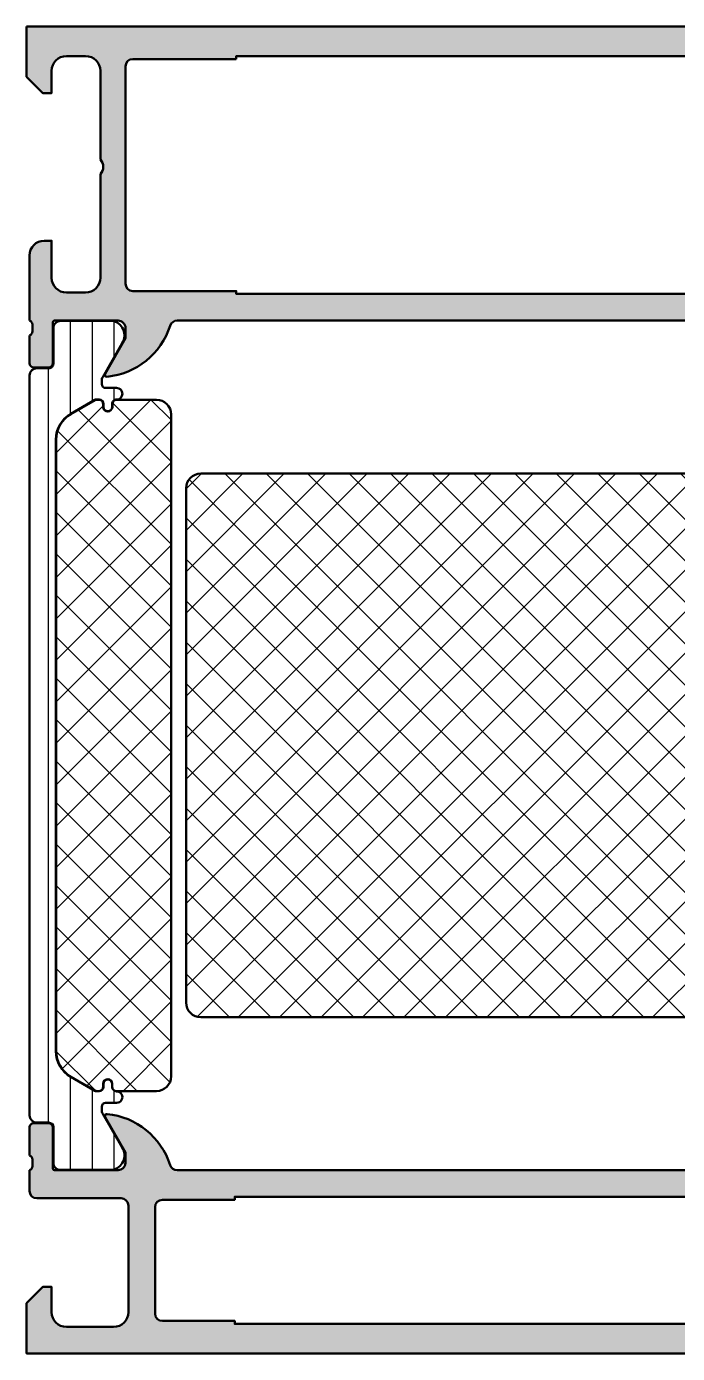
# Model space of a CAD drawing. Extents: x 0 to 130, y 0 to 90.
# Drawn here: x 0 to 44.1, y 0 to 89.8 of the extents above; entities that cross this region are included whole.
import ezdxf

# ---------------------------------------------------------------- set-up
doc = ezdxf.new("R2010")
doc.units = 0
for name, color, linetype, lineweight in [('0S-Alu contour', 7, 'Continuous', 50), ('0S-Alu hatch', 252, 'Continuous', 25), ('0S-Plastic contour', 254, 'Continuous', 50), ('0S-Plastic hatch', 253, 'Continuous', 25), ('0S-PT contour', 91, 'Continuous', 50), ('0S-PT hatch', 103, 'Continuous', 25)]:
    doc.layers.add(name, color=color, linetype=linetype, lineweight=lineweight)
pattern_1 = [(135, (0, 0), (-1.403165018917055, -1.403165018917055), []), (225, (0, 0), (1.403165018917055, -1.403165018917055), [])]

# ---------------------------------------------------------------- blocks, each defined once
blk = doc.blocks.new('345190__460B1F11_A3DE_4D33_AC11_3322DCDFE630_')
at = {"layer": '0S-Alu hatch'}
h = blk.add_hatch(color=256, dxfattribs=at)
edge = h.paths.add_edge_path()
edge.add_line((0, 89.79999999999998), (0, 86.39999852180475))
edge.add_line((0, 86.39999852180475), (1.0999755859375, 85.29999980926507))
edge.add_line((1.0999755859375, 85.29999980926507), (1.699981689453125, 85.29999980926507))
edge.add_line((1.699981689453125, 85.29999980926507), (1.699981688716114, 86.7999654684824))
edge.add_ellipse((2.700020083351654, 86.79996546848238), major_axis=(-1.00003839463554, 0), ratio=1, start_angle=270.0000000000001, end_angle=360, ccw=False)
edge.add_line((2.700020083351652, 87.80000386311792), (3.999954429093538, 87.80000386341924))
edge.add_ellipse((3.999954428526573, 86.79995829090748), major_axis=(-1.000045572511751, 0), ratio=1, start_angle=180, end_angle=269.9999999675167, ccw=False)
edge.add_line((5.000000001038332, 86.79995829090748), (5, 80.79999980926507))
edge.add_ellipse((4.474877689036587, 80.29999980926507), major_axis=(-0.7250885749145102, 0), ratio=1, start_angle=136.4038464693327, end_angle=223.5961535306673, ccw=False)
edge.add_line((5, 79.79999980926507), (5.000000000364531, 72.80002776445478))
edge.add_ellipse((3.999972998484611, 72.80002776445477), major_axis=(-1.000027001879919, 0), ratio=1, start_angle=89.99999999999977, end_angle=180, ccw=False)
edge.add_line((3.999972998484608, 71.80000076257485), (2.700001512320538, 71.80000076274291))
edge.add_ellipse((2.700001512600942, 72.8000205860872), major_axis=(-1.000019823344288, 0), ratio=1, start_angle=0, end_angle=89.9999999839344, ccw=False)
edge.add_line((1.699981689256649, 72.80002058608721), (1.699981689453124, 75.29999980926507))
edge.add_line((1.699981689453124, 75.29999980926507), (1.200016055021648, 75.29999980985555))
edge.add_arc((1.200016055021648, 74.29996544369655), 1.000034366158999, 90.00000000000003, 180)
edge.add_line((0.1999816888626491, 74.29996544369656), (0.199981689453125, 69.90004511945662))
edge.add_ellipse((0.1211452429101083, 69.63252452746352), major_axis=(-0.2788950563274133, 0), ratio=1, start_angle=178.8354106259004, end_angle=253.5801235805123, ccw=False)
edge.add_line((0.3999826894531289, 69.62685611946513), (0.3999826894531287, 69.17326211946502))
edge.add_ellipse((0.1211145938099568, 69.16760145998806), major_axis=(-0.2789255417371513, 0), ratio=1, start_angle=106.42459455535621, end_angle=181.1628700728662, ccw=False)
edge.add_line((0.1999816894531285, 68.90005811946513), (0.1999816894531238, 67.02004711945662))
edge.add_arc((0.4999816894531353, 67.02004711945662), 0.3000000000000114, 180, 269.9999999999999)
edge.add_line((0.4999816894531352, 66.7200471194566), (1.479956008495905, 66.7200471194566))
edge.add_arc((1.479956008495905, 67.02004711945662), 0.3000000000000114, 270, 360)
edge.add_line((1.779956008495916, 67.02004711945662), (1.779956008495909, 69.7800451194566))
edge.add_ellipse((1.899956008495985, 69.78004511945662), major_axis=(-0.1200000000000763, 0), ratio=1, start_angle=268.4287599274119, end_angle=360, ccw=False)
edge.add_line((1.903246393556705, 69.89999999999998), (6.199999999999999, 69.89999999999998))
edge.add_ellipse((6.200000000000004, 69.39999999999996), major_axis=(-0.5, 0), ratio=1, start_angle=180, end_angle=270.0000000000006, ccw=False)
edge.add_line((6.699999999999999, 69.39999999999996), (6.700000000000001, 68.69999999999999))
edge.add_line((6.700000000000001, 68.69999999999999), (5.318504542377642, 66.30717967697242))
edge.add_arc((5.438119784648295, 66.23811978464828), 0.1381197846482881, 149.9999999999984, 275.6225775507942)
edge.add_arc((4.961776758826179, 71.0766088618478), 5.000000000000007, 275.6225775507937, 342.2515836439298)
edge.add_ellipse((10.19999999999999, 69.39999999999996), major_axis=(-0.5000000000000054, 0), ratio=1, start_angle=270.0000000000014, end_angle=342.2515836439282, ccw=False)
edge.add_line((10.19999999999998, 69.89999999999998), (85.00000000000006, 69.89999999999996))
edge.add_ellipse((85.00000000000003, 69.40000000000013), major_axis=(-0.4999999999998295, 0), ratio=1, start_angle=197.7484163560766, end_angle=269.99999999999676, ccw=False)
edge.add_arc((90.23822324117384, 71.07660886184802), 5.000000000000186, 197.7484163560703, 264.3774224492064)
edge.add_arc((89.76188021535172, 66.2381197846483), 0.1381197846482883, 264.3774224492044, 390.0000000000012)
edge.add_line((89.88149545762238, 66.30717967697245), (88.49999999999999, 68.69999999999997))
edge.add_line((88.49999999999999, 68.69999999999997), (88.50000000000001, 69.39999999999996))
edge.add_ellipse((89.00000000000003, 69.39999999999996), major_axis=(-0.5000000000000142, 0), ratio=1, start_angle=270, end_angle=360, ccw=False)
edge.add_line((89.00000000000003, 69.89999999999998), (93.2969122297054, 69.89999999999998))
edge.add_ellipse((93.30004224988375, 69.78004082788837), major_axis=(-0.1200000000000786, 0), ratio=1, start_angle=180, end_angle=271.4946440627087, ccw=False)
edge.add_line((93.42004224988382, 69.78004082788837), (93.42004224988383, 67.02004282788837))
edge.add_arc((93.72004224988385, 67.02004282788837), 0.3000000000000114, 180, 270)
edge.add_line((93.72004224988385, 66.72004282788836), (94.70001656892661, 66.72004282788836))
edge.add_arc((94.70001656892661, 67.02004282788837), 0.3000000000000114, 270, 360)
edge.add_line((95.00001656892663, 67.02004282788837), (95.00001656892663, 68.90005382789685))
edge.add_ellipse((95.07888366456979, 69.1675971684198), major_axis=(-0.2789255417371639, 0), ratio=1, start_angle=-1.1628700728012973, end_angle=73.57540544464138, ccw=False)
edge.add_line((94.80001556892661, 69.17325782789645), (94.80001556892664, 69.62685182789684))
edge.add_ellipse((95.07885301546968, 69.63252023589529), major_axis=(-0.2788950563274392, 0), ratio=1, start_angle=-73.5801235805028, end_angle=1.1645893741115856, ccw=False)
edge.add_line((95.00001656892663, 69.9000408278884), (95.04013824462893, 70.04973754882809))
edge.add_ellipse((95.2999441628293, 69.89970540045422), major_axis=(-0.3000146007740731, 0), ratio=1, start_angle=269.99999999999727, end_angle=329.99452035014093, ccw=False)
edge.add_line((95.29994416282933, 70.19972000122831), (98.29980468750001, 70.19972000122064))
edge.add_line((98.29980468750001, 70.19972000122064), (98.29998779296876, 69.39999160766595))
edge.add_line((98.29998779296876, 69.39999160766595), (99.29998505210114, 69.39999160765842))
edge.add_arc((99.29998505210114, 69.89999434853358), 0.5000027408751607, 270, 360)
edge.add_line((99.7999877929763, 69.89999434853358), (99.79998779355923, 74.2999654436982))
edge.add_arc((98.79995342740018, 74.2999654436965), 1.000034366159056, 0, 90.00000000000081)
edge.add_line((98.79995342740015, 75.29999980985555), (98.29998779296876, 75.29999980926507))
edge.add_line((98.29998779296876, 75.29999980926507), (98.29998779316524, 72.80002058608726))
edge.add_ellipse((97.29996796982093, 72.80002058608721), major_axis=(-1.000019823344331, 0), ratio=1, start_angle=89.9999999999992, end_angle=180, ccw=False)
edge.add_line((97.2999679698209, 71.80000076274288), (95.99999648378609, 71.80000076257484))
edge.add_ellipse((95.99999648393724, 72.80002776445475), major_axis=(-1.000027001879914, 0), ratio=1, start_angle=0, end_angle=89.9999999913394, ccw=False)
edge.add_line((94.99996948205732, 72.80002776445475), (94.99996948242188, 79.79999980926507))
edge.add_ellipse((95.52509179338529, 80.29999980926507), major_axis=(-0.725088574914509, 0), ratio=1, start_angle=-43.59615353066738, end_angle=43.59615353066738, ccw=False)
edge.add_line((94.99996948242188, 80.79999980926507), (94.99996948138354, 86.79995829090751))
edge.add_ellipse((96.00001505389528, 86.79995829090751), major_axis=(-1.000045572511737, 0), ratio=1, start_angle=270, end_angle=360, ccw=False)
edge.add_line((96.00001505389528, 87.80000386341924), (97.29994939986898, 87.80000386311794))
edge.add_ellipse((97.29994939907021, 86.79996546848238), major_axis=(-1.000038394635552, 0), ratio=1, start_angle=180, end_angle=269.99999995423593, ccw=False)
edge.add_line((98.29998779370575, 86.79996546848238), (98.2999877929688, 85.29999980926507))
edge.add_line((98.2999877929688, 85.29999980926507), (98.89999389648435, 85.29999980926507))
edge.add_line((98.89999389648435, 85.29999980926507), (99.99996948242188, 86.39999852180476))
edge.add_line((99.99996948242188, 86.39999852180476), (99.99996948242188, 89.79999999999998))
edge.add_line((99.99996948242188, 89.79999999999998), (0, 89.79999999999998))
edge = h.paths.add_edge_path()
edge.add_line((14.19998550415039, 87.59999547004693), (14.19998550415039, 87.79999241828912))
edge.add_line((14.19998550415039, 87.79999241828912), (85.79998779296875, 87.79999241828912))
edge.add_line((85.79998779296875, 87.79999241828912), (85.79998779296874, 87.59999547004693))
edge.add_line((85.79998779296874, 87.59999547004693), (92.79997994088265, 87.5999954701086))
edge.add_ellipse((92.79997994088265, 87.09998761796079), major_axis=(-0.5000078521477889, 0), ratio=1, start_angle=180, end_angle=270, ccw=False)
edge.add_line((93.29998779303044, 87.09998761796153), (93.2999877929904, 72.39999626149485))
edge.add_ellipse((92.79998313913983, 72.39999626149486), major_axis=(-0.5000046538505672, 0), ratio=1, start_angle=90.00000000000159, end_angle=180, ccw=False)
edge.add_line((92.79998313913985, 71.8999916076443), (85.79998779296875, 71.89999160766595))
edge.add_line((85.79998779296875, 71.89999160766595), (85.79998779296875, 71.69999465942377))
edge.add_line((85.79998779296875, 71.69999465942377), (14.19998550415039, 71.69999465942377))
edge.add_line((14.19998550415039, 71.69999465942377), (14.19998550415039, 71.89999160766595))
edge.add_line((14.19998550415039, 71.89999160766595), (7.199990157979257, 71.89999160764428))
edge.add_ellipse((7.199990157979257, 72.3999962614948), major_axis=(-0.5000046538505245, 0), ratio=1, start_angle=0, end_angle=90, ccw=False)
edge.add_line((6.699985504128733, 72.39999626149482), (6.69998550415039, 87.09999547004693))
edge.add_ellipse((7.199993356236531, 87.0999876179608), major_axis=(-0.5000078521477889, 0), ratio=1, start_angle=270.00000000000034, end_angle=359.99910023153274, ccw=False)
edge.add_line((7.199993356236528, 87.5999954701086), (14.19998550415039, 87.59999547004693))
at = {"layer": '0S-Alu contour', "color": 7}
for points in [[(0, 89.79999999999998), (0, 86.39999852180475), (1.0999755859375, 85.29999980926507), (1.699981689453125, 85.29999980926507), (1.699981688716114, 86.7999654684824)], [(98.29998779370575, 86.79996546848238), (98.2999877929688, 85.29999980926507), (98.89999389648435, 85.29999980926507), (99.99996948242188, 86.39999852180476), (99.99996948242188, 89.79999999999998), (0, 89.79999999999998)], [(2.700020083351652, 87.80000386311792), (3.999954429093538, 87.80000386341924)], [(7.199993356236528, 87.5999954701086), (14.19998550415039, 87.59999547004693)], [(14.19998550415039, 87.59999547004693), (14.19998550415039, 87.79999241828912), (85.79998779296875, 87.79999241828912), (85.79998779296874, 87.59999547004693), (92.79997994088265, 87.5999954701086)], [(96.00001505389528, 87.80000386341924), (97.29994939986898, 87.80000386311794)], [(5.000000001038332, 86.79995829090748), (5, 80.79999980926507)], [(6.699985504128733, 72.39999626149482), (6.69998550415039, 87.09999547004693)], [(93.29998779303044, 87.09998761796153), (93.2999877929904, 72.39999626149485)], [(94.99996948242188, 80.79999980926507), (94.99996948138354, 86.79995829090751)], [(5, 79.79999980926507), (5.000000000364531, 72.80002776445478)], [(94.99996948205732, 72.80002776445475), (94.99996948242188, 79.79999980926507)], [(1.699981689256649, 72.80002058608721), (1.699981689453124, 75.29999980926507), (1.200016055021648, 75.29999980985555)], [(98.79995342740015, 75.29999980985555), (98.29998779296876, 75.29999980926507), (98.29998779316524, 72.80002058608726)], [(0.1999816888626491, 74.29996544369656), (0.199981689453125, 69.90004511945662)], [(99.7999877929763, 69.89999434853358), (99.79998779355923, 74.2999654436982)], [(92.79998313913985, 71.8999916076443), (85.79998779296875, 71.89999160766595), (85.79998779296875, 71.69999465942377), (14.19998550415039, 71.69999465942377), (14.19998550415039, 71.89999160766595), (7.199990157979257, 71.89999160764428)], [(3.999972998484608, 71.80000076257485), (2.700001512320538, 71.80000076274291)], [(97.2999679698209, 71.80000076274288), (95.99999648378609, 71.80000076257484)], [(95.00001656892663, 69.9000408278884), (95.04013824462893, 70.04973754882809)], [(95.29994416282933, 70.19972000122831), (98.29980468750001, 70.19972000122064), (98.29998779296876, 69.39999160766595), (99.29998505210114, 69.39999160765842)], [(0.3999826894531289, 69.62685611946513), (0.3999826894531287, 69.17326211946502)], [(1.779956008495916, 67.02004711945662), (1.779956008495909, 69.7800451194566)], [(1.903246393556705, 69.89999999999998), (6.199999999999999, 69.89999999999998)], [(6.699999999999999, 69.39999999999996), (6.700000000000001, 68.69999999999999), (5.318504542377642, 66.30717967697242)], [(10.19999999999998, 69.89999999999998), (85.00000000000006, 69.89999999999996)], [(89.88149545762238, 66.30717967697245), (88.49999999999999, 68.69999999999997), (88.50000000000001, 69.39999999999996)], [(89.00000000000003, 69.89999999999998), (93.2969122297054, 69.89999999999998)], [(93.42004224988382, 69.78004082788837), (93.42004224988383, 67.02004282788837)], [(94.80001556892661, 69.17325782789645), (94.80001556892664, 69.62685182789684)], [(0.1999816894531285, 68.90005811946513), (0.1999816894531238, 67.02004711945662)], [(95.00001656892663, 67.02004282788837), (95.00001656892663, 68.90005382789685)], [(0.4999816894531352, 66.7200471194566), (1.479956008495905, 66.7200471194566)], [(93.72004224988385, 66.72004282788836), (94.70001656892661, 66.72004282788836)]]:
    blk.add_lwpolyline(points, dxfattribs=at)
at = {"layer": '0S-Alu contour', "color": 7, "extrusion": (0, 0, -1)}
for centre, radius, start, end in [((-2.700020083351654, 86.79996546848238), 1.00003839463554, 0, 89.99999999999991), ((-3.999954428526573, 86.79995829090748), 1.000045572511751, 90.00000003248326, 180), ((-7.199993356236531, 87.0999876179608), 0.5000078521477889, 0.0008997684672687, 89.99999999999969), ((-92.79997994088265, 87.09998761796079), 0.5000078521477889, 90, 180), ((-96.00001505389528, 86.79995829090751), 1.000045572511737, 0, 90), ((-97.29994939907021, 86.79996546848238), 1.000038394635552, 90.00000004576405, 180), ((-4.474877689036587, 80.29999980926507), 0.7250885749145102, 136.4038464693327, 223.5961535306674), ((-95.52509179338529, 80.29999980926507), 0.725088574914509, 316.4038464693326, 43.59615353066742), ((-2.700001512600942, 72.8000205860872), 1.000019823344288, 270.0000000160656, 0), ((-3.999972998484611, 72.80002776445477), 1.000027001879919, 180, 270.0000000000002), ((-95.99999648393724, 72.80002776445475), 1.000027001879914, 270.0000000086606, 0), ((-97.29996796982093, 72.80002058608721), 1.000019823344331, 180, 270.0000000000008), ((-7.199990157979257, 72.3999962614948), 0.5000046538505245, 270, 0), ((-92.79998313913983, 72.39999626149486), 0.5000046538505672, 180, 269.9999999999984), ((-95.2999441628293, 69.89970540045422), 0.3000146007740731, 30.00547964985908, 90.00000000000273), ((-0.1211452429101083, 69.63252452746352), 0.2788950563274133, 106.4198764194877, 181.1645893740997), ((-0.1211145938099568, 69.16760145998806), 0.2789255417371513, 178.8371299271338, 253.5754054446438), ((-1.899956008495985, 69.78004511945662), 0.1200000000000763, 0, 91.57124007258813), ((-6.200000000000004, 69.39999999999996), 0.5, 89.99999999999939, 180), ((-10.19999999999999, 69.39999999999996), 0.5000000000000054, 17.74841635607179, 89.99999999999856), ((-85.00000000000003, 69.40000000000013), 0.4999999999998295, 90.00000000000325, 162.2515836439234), ((-89.00000000000003, 69.39999999999996), 0.5000000000000142, 0, 90), ((-93.30004224988375, 69.78004082788837), 0.1200000000000786, 88.5053559372913, 180), ((-95.07885301546968, 69.63252023589529), 0.2788950563274392, 358.8354106258884, 73.58012358050284), ((-95.07888366456979, 69.1675971684198), 0.2789255417371639, 286.4245945553586, 1.162870072801282)]:
    blk.add_arc(centre, radius, start, end, dxfattribs=at)
at = {"layer": '0S-Alu contour', "color": 7}
for centre, radius, start, end in [((1.200016055021648, 74.29996544369655), 1.000034366158999, 90.00000000000003, 180), ((98.79995342740018, 74.2999654436965), 1.000034366159056, 0, 90.00000000000081), ((4.961776758826179, 71.0766088618478), 5.000000000000007, 275.6225775507937, 342.2515836439298), ((90.23822324117384, 71.07660886184802), 5.000000000000186, 197.7484163560703, 264.3774224492064), ((99.29998505210114, 69.89999434853358), 0.5000027408751607, 270, 0), ((0.4999816894531353, 67.02004711945662), 0.3000000000000114, 180, 269.9999999999999), ((1.479956008495905, 67.02004711945662), 0.3000000000000114, 270, 0), ((93.72004224988385, 67.02004282788837), 0.3000000000000114, 180, 270), ((94.70001656892661, 67.02004282788837), 0.3000000000000114, 270, 0), ((5.438119784648295, 66.23811978464828), 0.1381197846482881, 149.9999999999984, 275.6225775507942), ((89.76188021535172, 66.2381197846483), 0.1381197846482883, 264.3774224492044, 30.00000000000119)]:
    blk.add_arc(centre, radius, start, end, dxfattribs=at)
blk = doc.blocks.new('284605__9CEE7D0B_A32C_4495_AD34_86A5F128E6D6___72367B6A_C64C_47F9_9A36_522BAF137403_')
at = {"layer": '0S-Plastic hatch'}
h = blk.add_hatch(dxfattribs=at)
h.set_pattern_fill('ANSI31', color=256, scale=0.4680000000000001, angle=45, style=0)
h.set_pattern_definition([(90, (0, 0), (-1.4859, 0), [])])
edge = h.paths.add_edge_path()
edge.add_line((0.2099999999999869, 66.1900056789164), (0.2099999999999524, 16.10999432108366))
edge.add_arc((0.6999973210907282, 16.10999432108362), 0.4899973210907778, 180, 269.9999999999947)
edge.add_line((0.6999973210906829, 15.61999699999284), (1.510331333333301, 15.61999700000002))
edge.add_ellipse((1.51033064172168, 15.30999630848405), major_axis=(-0.3100006915167436, 0), ratio=1, start_angle=179.9998721732333, end_angle=269.9998721731015, ccw=False)
edge.add_line((1.820331333237652, 15.30999561687302), (1.819999382936145, 12.90999856428291))
edge.add_arc((2.309995360374887, 12.90999597743862), 0.4899959774455703, 179.9996975182267, 269.9999999999988)
edge.add_line((2.309995360374877, 12.41999999999305), (5.785822496184166, 12.42000000000002))
edge.add_arc((5.644228849108094, 13.39981807472287), 0.9899960709244771, 278.2228963588977, 392.740756988385)
edge.add_line((6.476940554088957, 13.93524634894246), (5.158304394460577, 16.21919148717445))
edge.add_ellipse((5.599977365421748, 16.47419146093219), major_axis=(-0.5099999998961909, 0), ratio=1, start_angle=-0.0057438201249055965, end_angle=29.99999660247039, ccw=False)
edge.add_line((5.089977368088251, 16.47424258770443), (5.090000001315837, 16.70002606462571))
edge.add_ellipse((5.350000000026846, 16.69999999998253), major_axis=(-0.260000000017481, 0), ratio=1, start_angle=270.00000000000273, end_angle=359.99425617670244, ccw=False)
edge.add_line((5.350000000026834, 16.96000000000002), (6.100406639390958, 16.96000000000004))
edge.add_arc((6.100406639390937, 17.34925907311679), 0.3892590731167509, 270.000000000003, 450.000000000003)
edge.add_ellipse((6.100406639390889, 18.05000000000006), major_axis=(-0.3114818537665265, 0), ratio=1, start_angle=0, end_angle=90.00000000000517, ccw=False)
edge.add_line((5.788924785624364, 18.05000000000006), (5.788924785624364, 18.25057079528624))
edge.add_arc((5.499495580910602, 18.25057079528624), 0.2894292047137616, 0, 180)
edge.add_line((5.210066376196841, 18.25057079528624), (5.210066376196842, 18.04999999999998))
edge.add_ellipse((4.900066376196893, 18.04999999999999), major_axis=(-0.309999999999949, 0), ratio=1, start_angle=93.3384387200332, end_angle=180, ccw=False)
edge.add_line((4.918118849154462, 17.74052607828754), (4.734987190539741, 17.74052607828748))
edge.add_ellipse((4.734987190539665, 17.95052607828744), major_axis=(-0.2099999999999618, 0), ratio=1, start_angle=59.99999999999892, end_angle=90.00000000002092, ccw=False)
edge.add_line((4.62998719053968, 17.76866074349274), (2.99499999999998, 18.71262103807238))
edge.add_ellipse((3.999999999999917, 20.4533320996791), major_axis=(-2.009999999999961, 0), ratio=1, start_angle=0, end_angle=60.00000000000148, ccw=False)
edge.add_line((1.989999999999956, 20.4533320996791), (1.989999999999963, 61.84666790036814))
edge.add_ellipse((3.999999999999857, 61.84666790036816), major_axis=(-2.009999999999893, 0), ratio=1, start_angle=300.0000000000038, end_angle=360, ccw=False)
edge.add_line((2.994999999999796, 63.58737896197472), (4.629987190539329, 64.53133925655445))
edge.add_ellipse((4.734987190539386, 64.34947392175974), major_axis=(-0.2100000000000075, 0), ratio=1, start_angle=269.99999999997505, end_angle=300.0000000000169, ccw=False)
edge.add_line((4.734987190539477, 64.55947392175975), (4.918118849154463, 64.5594739217597))
edge.add_ellipse((4.900066376196877, 64.25000000004724), major_axis=(-0.3099999999999652, 0), ratio=1, start_angle=180, end_angle=266.66156127996373, ccw=False)
edge.add_line((5.210066376196843, 64.25000000004724), (5.210066376196844, 64.04942920476098))
edge.add_arc((5.499495580910606, 64.04942920476098), 0.2894292047137616, 180, 360)
edge.add_line((5.788924785624367, 64.04942920476098), (5.788924785624367, 64.25000000004711))
edge.add_ellipse((6.100406639390909, 64.25000000004711), major_axis=(-0.3114818537665425, 0), ratio=1, start_angle=269.99999999999477, end_angle=360, ccw=False)
edge.add_arc((6.100406639390952, 64.95074092693042), 0.3892590731167758, 269.9999999999979, 449.9999999999978)
edge.add_line((6.100406639390966, 65.3400000000472), (5.350000000026829, 65.34000000004723))
edge.add_ellipse((5.350000000054672, 65.60000000009254), major_axis=(-0.2600000000453093, 0), ratio=1, start_angle=0.005743817079121527, end_angle=89.99999999386449, ccw=False)
edge.add_line((5.090000001315834, 65.5999739354772), (5.089977368087988, 65.82575741507758))
edge.add_ellipse((5.599977365525422, 65.82580853904011), major_axis=(-0.5099999999998449, 0), ratio=1, start_angle=-29.999996599347014, end_angle=0.0057435044358271625, ccw=False)
edge.add_line((5.158304394460585, 66.0808085128256), (6.476940554089145, 68.36475365105791))
edge.add_arc((5.644228849108095, 68.90018192527718), 0.9899960709244666, 327.2592430116363, 441.7771036411013)
edge.add_line((5.785822496184182, 69.88000000000002), (2.309995360374907, 69.88000000000702))
edge.add_arc((2.309995360365691, 69.39000402257064), 0.4899959774363794, 89.9999999989224, 180.0079248046689)
edge.add_line((1.819999387616305, 69.38993624929925), (1.820331330368098, 66.99004587695478))
edge.add_ellipse((1.510331333333301, 66.99000300000004), major_axis=(-0.3100000000000114, 0), ratio=1, start_angle=89.99999999949358, end_angle=180.0079247372928, ccw=False)
edge.add_line((1.510331333330561, 66.68000300000001), (0.6999973210907645, 66.6800030000072))
edge.add_arc((0.6999973210907733, 66.19000567891642), 0.4899973210907831, 90.00000000000104, 180)
at = {"layer": '0S-Plastic contour', "color": 7}
for points in [[(1.819999387616305, 69.38993624929925), (1.820331330368098, 66.99004587695478)], [(5.785822496184182, 69.88000000000002), (2.309995360374907, 69.88000000000702)], [(5.158304394460585, 66.0808085128256), (6.476940554089145, 68.36475365105791)], [(1.510331333330561, 66.68000300000001), (0.6999973210907645, 66.6800030000072)], [(0.2099999999999869, 66.1900056789164), (0.2099999999999524, 16.10999432108366)], [(5.090000001315834, 65.5999739354772), (5.089977368087988, 65.82575741507758)], [(6.100406639390966, 65.3400000000472), (5.350000000026829, 65.34000000004723)], [(2.994999999999796, 63.58737896197472), (4.629987190539329, 64.53133925655445)], [(4.734987190539477, 64.55947392175975), (4.918118849154463, 64.5594739217597)], [(5.210066376196843, 64.25000000004724), (5.210066376196844, 64.04942920476098)], [(5.788924785624367, 64.04942920476098), (5.788924785624367, 64.25000000004711)], [(1.989999999999956, 20.4533320996791), (1.989999999999963, 61.84666790036814)], [(4.62998719053968, 17.76866074349274), (2.99499999999998, 18.71262103807238)], [(5.210066376196841, 18.25057079528624), (5.210066376196842, 18.04999999999998)], [(5.788924785624364, 18.05000000000006), (5.788924785624364, 18.25057079528624)], [(4.918118849154462, 17.74052607828754), (4.734987190539741, 17.74052607828748)], [(5.089977368088251, 16.47424258770443), (5.090000001315837, 16.70002606462571)], [(6.476940554088957, 13.93524634894246), (5.158304394460577, 16.21919148717445)], [(5.350000000026834, 16.96000000000002), (6.100406639390958, 16.96000000000004)], [(0.6999973210906829, 15.61999699999284), (1.510331333333301, 15.61999700000002)], [(1.820331333237652, 15.30999561687302), (1.819999382936145, 12.90999856428291)], [(2.309995360374877, 12.41999999999305), (5.785822496184166, 12.42000000000002)]]:
    blk.add_lwpolyline(points, dxfattribs=at)
for centre, radius, start, end in [((2.309995360365691, 69.39000402257064), 0.4899959774363794, 89.9999999989224, 180.0079248046689), ((5.644228849108095, 68.90018192527718), 0.9899960709244666, 327.2592430116363, 81.77710364110138), ((0.6999973210907733, 66.19000567891642), 0.4899973210907831, 90.00000000000104, 180), ((6.100406639390952, 64.95074092693042), 0.3892590731167758, 269.9999999999979, 89.99999999999793), ((5.499495580910606, 64.04942920476098), 0.2894292047137616, 180, 0), ((5.499495580910602, 18.25057079528624), 0.2894292047137616, 0, 180), ((6.100406639390937, 17.34925907311679), 0.3892590731167509, 270.000000000003, 90.00000000000301), ((0.6999973210907282, 16.10999432108362), 0.4899973210907778, 180, 269.9999999999947), ((5.644228849108094, 13.39981807472287), 0.9899960709244771, 278.2228963588977, 32.740756988385), ((2.309995360374887, 12.90999597743862), 0.4899959774455703, 179.9996975182267, 269.9999999999988)]:
    blk.add_arc(centre, radius, start, end, dxfattribs=at)
at = {"layer": '0S-Plastic contour', "color": 7, "extrusion": (0, 0, -1)}
for centre, radius, start, end in [((-1.510331333333301, 66.99000300000004), 0.3100000000000114, 179.9920752627072, 270.0000000005064), ((-5.599977365525422, 65.82580853904011), 0.5099999999998449, 359.9942564955642, 29.99999659934704), ((-5.350000000054672, 65.60000000009254), 0.2600000000453093, 270.0000000061356, 359.9942561829209), ((-4.734987190539386, 64.34947392175974), 0.2100000000000075, 59.99999999998314, 90.00000000002495), ((-4.900066376196877, 64.25000000004724), 0.3099999999999653, 93.33843872003624, 180), ((-6.100406639390909, 64.25000000004711), 0.3114818537665425, 0, 90.00000000000524), ((-3.999999999999857, 61.84666790036816), 2.009999999999893, 0, 59.99999999999618), ((-3.999999999999917, 20.4533320996791), 2.009999999999961, 299.9999999999985, 0), ((-4.900066376196893, 18.04999999999999), 0.309999999999949, 180, 266.6615612799668), ((-6.100406639390889, 18.05000000000006), 0.3114818537665265, 269.9999999999948, 0), ((-4.734987190539665, 17.95052607828744), 0.2099999999999618, 269.9999999999791, 300.0000000000011), ((-5.599977365421748, 16.47419146093219), 0.5099999998961909, 330.0000033975296, 0.0057438201249144), ((-5.350000000026846, 16.69999999998253), 0.260000000017481, 0.0057438232975819, 89.99999999999726), ((-1.51033064172168, 15.30999630848405), 0.3100006915167436, 90.00012782689852, 180.0001278267668)]:
    blk.add_arc(centre, radius, start, end, dxfattribs=at)
blk = doc.blocks.new('441130__55905326_A867_435C_BAE7_7E090635B28D_')
at = {"layer": '0S-PT hatch'}
h = blk.add_hatch(dxfattribs=at)
h.set_pattern_fill('ANSI37', color=256, scale=0.625, angle=90, style=0)
h.set_pattern_definition(pattern_1)
edge = h.paths.add_edge_path()
edge.add_ellipse((8.79999999999995, 63.55020331974264), major_axis=(-0.9900000000000019, 0), ratio=1, start_angle=180, end_angle=270.0000000009986, ccw=False)
edge.add_line((9.789999999999951, 63.55020331974268), (9.789999999999951, 18.74979668030453))
edge.add_ellipse((8.799999999999955, 18.74979668030453), major_axis=(-0.9899999999999984, 0), ratio=1, start_angle=89.99999999999989, end_angle=180, ccw=False)
edge.add_line((8.799999999999953, 17.75979668030453), (6.09892478562437, 17.75979668030453))
edge.add_ellipse((6.098924785624375, 18.04979668030455), major_axis=(-0.2900000000000133, 0), ratio=1, start_angle=0, end_angle=89.99999999999898, ccw=False)
edge.add_line((5.808924785624363, 18.04979668030454), (5.808924785624364, 18.25036747559078))
edge.add_arc((5.499495580910602, 18.25036747559078), 0.3094292047137621, 0, 180)
edge.add_line((5.19006637619684, 18.25036747559078), (5.190066376196842, 18.04979668030455))
edge.add_ellipse((4.900066376196845, 18.04979668030455), major_axis=(-0.2899999999999965, 0), ratio=1, start_angle=93.45167180618552, end_angle=180, ccw=False)
edge.add_line((4.917526291671678, 17.76032275859205), (4.734987190539506, 17.76032275859205))
edge.add_ellipse((4.734987190539514, 17.95032275859207), major_axis=(-0.1900000000000154, 0), ratio=1, start_angle=60.00000000000131, end_angle=89.99999999999773, ccw=False)
edge.add_line((4.63998719053951, 17.78577793187301), (3.00499999999997, 18.72973822645258))
edge.add_ellipse((3.999999999999955, 20.45312877998362), major_axis=(-1.989999999999998, 0), ratio=1, start_angle=0, end_angle=60.000000000000625, ccw=False)
edge.add_line((2.009999999999955, 20.45312877998362), (2.009999999999959, 61.84646458067265))
edge.add_ellipse((3.999999999999946, 61.84646458067265), major_axis=(-1.989999999999986, 0), ratio=1, start_angle=299.9999999999993, end_angle=360, ccw=False)
edge.add_line((3.004999999999976, 63.56985513420369), (4.639987190539531, 64.51381542878326))
edge.add_ellipse((4.734987190539449, 64.34927060206445), major_axis=(-0.189999999999757, 0), ratio=1, start_angle=269.999999999985, end_angle=300.00000000001376, ccw=False)
edge.add_line((4.734987190539499, 64.5392706020642), (4.91752629167192, 64.5392706020642))
edge.add_ellipse((4.900066376196839, 64.24979668035172), major_axis=(-0.2900000000000051, 0), ratio=1, start_angle=180, end_angle=266.5483281937655, ccw=False)
edge.add_line((5.190066376196843, 64.2497966803517), (5.190066376196843, 64.04922588506548))
edge.add_arc((5.500033188098406, 64.04922588506548), 0.309966811901563, 180, 360)
edge.add_line((5.809999999999969, 64.04922588506548), (5.80999999999997, 64.24979668030454))
edge.add_ellipse((6.100406639390931, 64.24979668030456), major_axis=(-0.2904066393909614, 0), ratio=1, start_angle=270.00000000099794, end_angle=360, ccw=False)
edge.add_line((6.100406639385873, 64.54020331969552), (8.799999999982695, 64.54020331974264))
at = {"layer": '0S-PT contour', "color": 7}
for points in [[(3.004999999999976, 63.56985513420369), (4.639987190539531, 64.51381542878326)], [(4.734987190539499, 64.5392706020642), (4.91752629167192, 64.5392706020642)], [(5.190066376196843, 64.2497966803517), (5.190066376196843, 64.04922588506548)], [(5.809999999999969, 64.04922588506548), (5.80999999999997, 64.24979668030454)], [(6.100406639385873, 64.54020331969552), (8.799999999982695, 64.54020331974264)], [(9.789999999999951, 63.55020331974268), (9.789999999999951, 18.74979668030453)], [(2.009999999999955, 20.45312877998362), (2.009999999999959, 61.84646458067265)], [(4.63998719053951, 17.78577793187301), (3.00499999999997, 18.72973822645258)], [(5.19006637619684, 18.25036747559078), (5.190066376196842, 18.04979668030455)], [(5.808924785624363, 18.04979668030454), (5.808924785624364, 18.25036747559078)], [(4.917526291671678, 17.76032275859205), (4.734987190539506, 17.76032275859205)], [(8.799999999999953, 17.75979668030453), (6.09892478562437, 17.75979668030453)]]:
    blk.add_lwpolyline(points, dxfattribs=at)
at = {"layer": '0S-PT contour', "color": 7, "extrusion": (0, 0, -1)}
for centre, radius, start, end in [((-4.734987190539449, 64.34927060206445), 0.189999999999757, 59.99999999998625, 90.000000000015), ((-4.900066376196839, 64.24979668035172), 0.2900000000000051, 93.45167180623453, 180), ((-6.100406639390931, 64.24979668030456), 0.2904066393909614, 0, 89.99999999900206), ((-8.79999999999995, 63.55020331974264), 0.9900000000000019, 89.99999999900135, 180), ((-3.999999999999946, 61.84646458067265), 1.989999999999986, 0, 60.00000000000071), ((-3.999999999999955, 20.45312877998362), 1.989999999999998, 299.9999999999995, 0), ((-4.900066376196845, 18.04979668030455), 0.2899999999999965, 180, 266.5483281938145), ((-6.098924785624375, 18.04979668030455), 0.2900000000000133, 270.000000000001, 0), ((-8.799999999999955, 18.74979668030453), 0.9899999999999984, 180, 270.0000000000001), ((-4.734987190539514, 17.95032275859207), 0.1900000000000155, 270.0000000000024, 299.9999999999987)]:
    blk.add_arc(centre, radius, start, end, dxfattribs=at)
at = {"layer": '0S-PT contour', "color": 7}
for centre, radius, start, end in [((5.500033188098406, 64.04922588506548), 0.309966811901563, 180, 0), ((5.499495580910602, 18.25036747559078), 0.3094292047137621, 0, 180)]:
    blk.add_arc(centre, radius, start, end, dxfattribs=at)
blk = doc.blocks.new('441130__97C67ED6_28F2_4B78_9A6D_247FBB2B1105_')
at = {"layer": '0S-PT hatch'}
h = blk.add_hatch(dxfattribs=at)
h.set_pattern_fill('ANSI37', color=256, scale=0.625, angle=90, style=0)
h.set_pattern_definition(pattern_1)
edge = h.paths.add_edge_path()
edge.add_arc((11.80000000000001, 58.54999999999922), 0.9999999999999857, 90, 180)
edge.add_line((10.80000000000002, 58.54999999999922), (10.79999999999998, 23.75000000000084))
edge.add_arc((11.79999999999999, 23.75000000000084), 1.000000000000007, 180, 270)
edge.add_line((11.79999999999999, 22.75000000000083), (45.30540635941084, 22.75000000000083))
edge.add_line((45.30540635941084, 22.75000000000083), (78.2625497897568, 22.75000000000084))
edge.add_arc((78.2625497897568, 23.05000000000114), 0.3000000000002956, 270, 333.6122000380875)
edge.add_ellipse((79.8750013394355, 22.24999999996824), major_axis=(-1.500000000031334, 0), ratio=1, start_angle=267.3542275853424, end_angle=333.6122000380874, ccw=False)
edge.add_line((79.94424288521797, 23.74840101719683), (92.20026132543109, 23.75160382661015))
edge.add_arc((92.19999999999987, 24.75160379246465), 0.9999999999999868, 270.0149728444591, 360)
edge.add_line((93.19999999999987, 24.75160379246464), (93.20000000000014, 57.54839620753539))
edge.add_arc((92.20000000000014, 57.5483962075354), 1, 0, 89.98502715554014)
edge.add_line((92.20026132543138, 58.54839617338991), (79.94424288521795, 58.55159898280323))
edge.add_ellipse((79.87500133943557, 60.05000000003196), major_axis=(-1.500000000031474, 0), ratio=1, start_angle=26.387799961912776, end_angle=92.6457724146536, ccw=False)
edge.add_arc((78.26254978975685, 59.24999999999903), 0.3000000000001828, 26.38779996191182, 89.99999999999729)
edge.add_line((78.26254978975686, 59.54999999999921), (45.30540635941084, 59.54999999999921))
edge.add_line((45.30540635941084, 59.54999999999921), (11.80000000000001, 59.54999999999921))
at = {"layer": '0S-PT contour', "color": 7}
for points in [[(78.26254978975686, 59.54999999999921), (45.30540635941084, 59.54999999999921), (11.80000000000001, 59.54999999999921)], [(10.80000000000002, 58.54999999999922), (10.79999999999998, 23.75000000000084)], [(92.20026132543138, 58.54839617338991), (79.94424288521795, 58.55159898280323)], [(93.19999999999987, 24.75160379246464), (93.20000000000014, 57.54839620753539)], [(79.94424288521797, 23.74840101719683), (92.20026132543109, 23.75160382661015)], [(11.79999999999999, 22.75000000000083), (45.30540635941084, 22.75000000000083), (78.2625497897568, 22.75000000000084)]]:
    blk.add_lwpolyline(points, dxfattribs=at)
for centre, radius, start, end in [((11.80000000000001, 58.54999999999922), 0.9999999999999857, 90, 180), ((78.26254978975685, 59.24999999999903), 0.3000000000001828, 26.38779996191182, 89.99999999999729), ((92.20000000000014, 57.5483962075354), 1, 0, 89.98502715554014), ((92.19999999999987, 24.75160379246465), 0.9999999999999868, 270.0149728444591, 0), ((11.79999999999999, 23.75000000000084), 1.000000000000007, 180, 270), ((78.2625497897568, 23.05000000000114), 0.3000000000002956, 270, 333.6122000380875)]:
    blk.add_arc(centre, radius, start, end, dxfattribs=at)
at = {"layer": '0S-PT contour', "color": 7, "extrusion": (0, 0, -1)}
for centre, radius, start, end in [((-79.87500133943557, 60.05000000003196), 1.500000000031475, 267.3542275853464, 333.6122000380872), ((-79.8750013394355, 22.24999999996824), 1.500000000031335, 26.38779996191263, 92.64577241465759)]:
    blk.add_arc(centre, radius, start, end, dxfattribs=at)
blk = doc.blocks.new('445080__A58D5BC4_00A9_478F_BCA6_81BA51285690_')
at = {"layer": '0S-Alu hatch'}
h = blk.add_hatch(color=256, dxfattribs=at)
edge = h.paths.add_edge_path()
edge.add_line((0.700000000000018, 10.5), (6.400000000000004, 10.5))
edge.add_ellipse((6.400000000000003, 10), major_axis=(-0.4999999999999947, 0), ratio=1, start_angle=180, end_angle=269.99999999999983, ccw=False)
edge.add_line((6.899999999999997, 10), (6.899999999999973, 2.800000000000009))
edge.add_ellipse((5.899999999999972, 2.800000000000012), major_axis=(-1, 0), ratio=1, start_angle=90.00000000000011, end_angle=180, ccw=False)
edge.add_line((5.899999999999972, 1.800000000000011), (2.699999999999988, 1.800000000000011))
edge.add_ellipse((2.699999999999988, 2.800000000000012), major_axis=(-1, 0), ratio=1, start_angle=0, end_angle=90, ccw=False)
edge.add_line((1.699999999999988, 2.800000000000011), (1.699999999999987, 4.5))
edge.add_line((1.699999999999987, 4.5), (1.099999999999995, 4.5))
edge.add_line((1.099999999999995, 4.5), (0, 3.400000000000006))
edge.add_line((0, 3.400000000000006), (0, 0))
edge.add_line((0, 0), (129.5, 0))
edge.add_arc((129.5, 0.5), 0.5, 270, 360)
edge.add_line((130, 0.5), (130, 4.5))
edge.add_arc((129.5, 4.5), 0.5, 0, 90)
edge.add_line((129.5, 5), (128.1999999999999, 4.999999999999996))
edge.add_arc((128.1999999999999, 4.500000000000053), 0.4999999999999432, 90, 180)
edge.add_line((127.7, 4.50000000000008), (127.7, 4))
edge.add_line((127.7, 4), (128.7, 3.999999999999996))
edge.add_line((128.7, 3.999999999999996), (128.7, 2.500000000000057))
edge.add_ellipse((127.6999999999999, 2.500000000000063), major_axis=(-1.000000000000071, 0), ratio=1, start_angle=90, end_angle=180, ccw=False)
edge.add_line((127.6999999999999, 1.499999999999999), (123.7, 1.500000000000003))
edge.add_ellipse((123.7, 2.49999999999997), major_axis=(-0.9999999999999666, 0), ratio=1, start_angle=0, end_angle=90.0000000000008, ccw=False)
edge.add_line((122.7, 2.499999999999961), (122.7, 4))
edge.add_line((122.7, 4), (123.7, 3.999999999999999))
edge.add_line((123.7, 3.999999999999999), (123.7, 4.500000000000012))
edge.add_arc((123.2, 4.500000000000013), 0.4999999999999858, 0, 89.99999999999837)
edge.add_line((123.2, 4.999999999999999), (120.4, 4.999999999999987))
edge.add_arc((120.4, 4.499999999999959), 0.5000000000000285, 90, 180)
edge.add_line((119.9, 4.499999999999923), (119.9, 4.299999999999934))
edge.add_arc((120.3999999999999, 4.29999999999997), 0.4999999999999716, 180, 269.9999999999984)
edge.add_line((120.3999999999999, 3.799999999999998), (120.9, 3.800000000000006))
edge.add_ellipse((120.9, 3.299999999999996), major_axis=(-0.5000000000000107, 0), ratio=1, start_angle=180, end_angle=269.9999999999984, ccw=False)
edge.add_line((121.4, 3.29999999999998), (121.3999999999999, 2.499999999999941))
edge.add_ellipse((120.9, 2.499999999999962), major_axis=(-0.4999999999999574, 0), ratio=1, start_angle=89.9999999999983, end_angle=180, ccw=False)
edge.add_line((120.9, 1.999999999999998), (100.1, 2.000000000000001))
edge.add_line((100.1, 2.000000000000001), (94.02875295001213, 2.433660503570566))
edge.add_ellipse((94.10000000000005, 3.431119203401298), major_axis=(-0.9999999999999966, 0), ratio=1, start_angle=0, end_angle=85.91438322002551, ccw=False)
edge.add_line((93.10000000000005, 3.431119203401296), (93.10000000000004, 10.09999999999994))
edge.add_ellipse((93.60000000000008, 10.09999999999995), major_axis=(-0.5000000000000427, 0), ratio=1, start_angle=270, end_angle=360, ccw=False)
edge.add_line((93.6000000000001, 10.6), (94.50000000000001, 10.6))
edge.add_arc((94.50000000000001, 11.1), 0.5, 270, 360)
edge.add_line((95, 11.1), (95, 12.40000000000004))
edge.add_ellipse((95.07883644654308, 12.66752059199317), major_axis=(-0.2788950563274564, 0), ratio=1, start_angle=-1.1645893739566873, end_angle=73.5801235805016, ccw=False)
edge.add_line((94.79999900000001, 12.67318899999086), (94.79999900000001, 13.1267829999915))
edge.add_ellipse((95.07886709564315, 13.13244365946861), major_axis=(-0.2789255417371303, 0), ratio=1, start_angle=-73.57540544464541, end_angle=1.162870072896908, ccw=False)
edge.add_line((94.99999999999999, 13.39998699999152), (95.00000000000001, 15.27999800000002))
edge.add_arc((94.69999999999997, 15.27999800000001), 0.3000000000000256, 0, 90)
edge.add_line((94.69999999999997, 15.57999800000004), (93.72002568095719, 15.57999800000003))
edge.add_arc((93.72002568095719, 15.27999800000003), 0.2999999999999971, 90, 180)
edge.add_line((93.4200256809572, 15.27999800000003), (93.42002568095722, 12.52000000000004))
edge.add_ellipse((93.30002568095725, 12.52000000000003), major_axis=(-0.1199999999999761, 0), ratio=1, start_angle=90, end_angle=180, ccw=False)
edge.add_line((93.30002568095725, 12.40000000000006), (89.00000000000006, 12.40000000000006))
edge.add_ellipse((89.00000000000007, 12.90000000000004), major_axis=(-0.4999999999999805, 0), ratio=1, start_angle=0, end_angle=89.9999999999983, ccw=False)
edge.add_line((88.50000000000009, 12.90000000000004), (88.50000000000009, 13.60000000000017))
edge.add_line((88.50000000000009, 13.60000000000017), (89.88149545762249, 15.99282032302763))
edge.add_arc((89.76188021535184, 16.06188021535179), 0.1381197846482939, 329.9999999999976, 455.6225775507895)
edge.add_arc((90.2382232411737, 11.22339113815285), 4.999999999999409, 95.62257755079135, 162.2515836439298)
edge.add_ellipse((84.99999999999987, 12.90000000000066), major_axis=(-0.5000000000005995, 0), ratio=1, start_angle=90, end_angle=162.2515836439312, ccw=False)
edge.add_line((84.99999999999987, 12.40000000000006), (10.20000000000014, 12.40000000000003))
edge.add_ellipse((10.20000000000014, 12.90000000000064), major_axis=(-0.500000000000613, 0), ratio=1, start_angle=17.74841635607089, end_angle=90.00000000000023, ccw=False)
edge.add_arc((4.961776758826324, 11.22339113815277), 4.999999999999418, 17.74841635607062, 84.37742244920948)
edge.add_arc((5.438119784648115, 16.06188021535175), 0.1381197846482764, 84.3774224492095, 209.9999999999989)
edge.add_line((5.318504542377471, 15.99282032302761), (6.699999999999838, 13.6000000000001))
edge.add_line((6.699999999999838, 13.6000000000001), (6.699999999999911, 12.90000000000008))
edge.add_ellipse((6.199999999999922, 12.90000000000003), major_axis=(-0.4999999999999885, 0), ratio=1, start_angle=90.00000000000023, end_angle=180, ccw=False)
edge.add_line((6.199999999999924, 12.40000000000004), (1.899974319042769, 12.40000000000003))
edge.add_ellipse((1.899974319042769, 12.52000000000003), major_axis=(-0.1200000000000045, 0), ratio=1, start_angle=0, end_angle=89.99999999999972, ccw=False)
edge.add_line((1.779974319042764, 12.52000000000003), (1.779974319042765, 15.27999800000003))
edge.add_arc((1.47997431904276, 15.27999800000003), 0.3000000000000043, 0, 90)
edge.add_line((1.47997431904276, 15.57999800000003), (0.4999999999999785, 15.57999800000003))
edge.add_arc((0.4999999999999785, 15.27999800000003), 0.3000000000000007, 89.99999999999999, 180)
edge.add_line((0.1999999999999777, 15.27999800000003), (0.199999999999978, 13.39998699999152))
edge.add_ellipse((0.1211329043568088, 13.13244365946858), major_axis=(-0.2789255417371512, 0), ratio=1, start_angle=178.8371299271145, end_angle=253.5754054446451, ccw=False)
edge.add_line((0.4000009999999782, 13.12678299999152), (0.4000009999999783, 12.67318899999159))
edge.add_ellipse((0.1211635534569253, 12.66752059199315), major_axis=(-0.2788950563274414, 0), ratio=1, start_angle=106.41987641949191, end_angle=181.164589374112, ccw=False)
edge.add_line((0.1999999999999696, 12.40000000000002), (0.2000000000000178, 10.99999999999998))
edge.add_arc((0.7000000000000178, 11), 0.5, 180, 270)
edge = h.paths.add_edge_path()
edge.add_ellipse((9.2, 9.90000000000003), major_axis=(-0.4999999999999983, 0), ratio=1, start_angle=270.0000000000002, end_angle=360, ccw=False)
edge.add_line((9.199999999999998, 10.40000000000003), (14.09999999999999, 10.40000000000002))
edge.add_line((14.09999999999999, 10.40000000000002), (14.09999999999999, 10.6000000000002))
edge.add_line((14.09999999999999, 10.6000000000002), (85.89999999999999, 10.60000000000007))
edge.add_line((85.89999999999999, 10.60000000000007), (85.90000000000005, 10.40000000000007))
edge.add_line((85.90000000000005, 10.40000000000007), (90.80000000000001, 10.40000000000007))
edge.add_ellipse((90.80000000000001, 9.900000000000068), major_axis=(-0.5, 0), ratio=1, start_angle=180, end_angle=270, ccw=False)
edge.add_line((91.3, 9.900000000000063), (91.29999999999997, 2.699999999999953))
edge.add_ellipse((90.80000000000001, 2.699999999999956), major_axis=(-0.4999999999999561, 0), ratio=1, start_angle=90, end_angle=180, ccw=False)
edge.add_line((90.80000000000001, 2.2), (85.90000000000005, 2.2))
edge.add_line((85.90000000000005, 2.2), (85.90000000000008, 2))
edge.add_line((85.90000000000008, 2), (14.09999999999999, 2))
edge.add_line((14.09999999999999, 2), (14.09999999999999, 2.200000000000001))
edge.add_line((14.09999999999999, 2.200000000000001), (9.2, 2.2))
edge.add_ellipse((9.2, 2.7), major_axis=(-0.5, 0), ratio=1, start_angle=0, end_angle=90, ccw=False)
edge.add_line((8.7, 2.7), (8.700000000000001, 9.90000000000003))
at = {"layer": '0S-Alu contour', "color": 7}
for points in [[(0.1999999999999777, 15.27999800000003), (0.199999999999978, 13.39998699999152)], [(1.47997431904276, 15.57999800000003), (0.4999999999999785, 15.57999800000003)], [(1.779974319042764, 12.52000000000003), (1.779974319042765, 15.27999800000003)], [(5.318504542377471, 15.99282032302761), (6.699999999999838, 13.6000000000001), (6.699999999999911, 12.90000000000008)], [(88.50000000000009, 12.90000000000004), (88.50000000000009, 13.60000000000017), (89.88149545762249, 15.99282032302763)], [(93.4200256809572, 15.27999800000003), (93.42002568095722, 12.52000000000004)], [(94.69999999999997, 15.57999800000004), (93.72002568095719, 15.57999800000003)], [(94.99999999999999, 13.39998699999152), (95.00000000000001, 15.27999800000002)], [(0.4000009999999782, 13.12678299999152), (0.4000009999999783, 12.67318899999159)], [(94.79999900000001, 12.67318899999086), (94.79999900000001, 13.1267829999915)], [(0.1999999999999696, 12.40000000000002), (0.2000000000000178, 10.99999999999998)], [(6.199999999999924, 12.40000000000004), (1.899974319042769, 12.40000000000003)], [(84.99999999999987, 12.40000000000006), (10.20000000000014, 12.40000000000003)], [(93.30002568095725, 12.40000000000006), (89.00000000000006, 12.40000000000006)], [(95, 11.1), (95, 12.40000000000004)], [(0.700000000000018, 10.5), (6.400000000000004, 10.5)], [(6.899999999999997, 10), (6.899999999999973, 2.800000000000009)], [(8.7, 2.7), (8.700000000000001, 9.90000000000003)], [(9.199999999999998, 10.40000000000003), (14.09999999999999, 10.40000000000002), (14.09999999999999, 10.6000000000002), (85.89999999999999, 10.60000000000007), (85.90000000000005, 10.40000000000007), (90.80000000000001, 10.40000000000007)], [(91.3, 9.900000000000063), (91.29999999999997, 2.699999999999953)], [(93.10000000000005, 3.431119203401296), (93.10000000000004, 10.09999999999994)], [(93.6000000000001, 10.6), (94.50000000000001, 10.6)], [(1.699999999999988, 2.800000000000011), (1.699999999999987, 4.5), (1.099999999999995, 4.5), (0, 3.400000000000006), (0, 0), (129.5, 0)], [(119.9, 4.499999999999923), (119.9, 4.299999999999934)], [(123.2, 4.999999999999999), (120.4, 4.999999999999987)], [(122.7, 2.499999999999961), (122.7, 4), (123.7, 3.999999999999999), (123.7, 4.500000000000012)], [(127.7, 4.50000000000008), (127.7, 4), (128.7, 3.999999999999996), (128.7, 2.500000000000057)], [(129.5, 5), (128.1999999999999, 4.999999999999996)], [(130, 0.5), (130, 4.5)], [(120.3999999999999, 3.799999999999998), (120.9, 3.800000000000006)], [(121.4, 3.29999999999998), (121.3999999999999, 2.499999999999941)], [(5.899999999999972, 1.800000000000011), (2.699999999999988, 1.800000000000011)], [(90.80000000000001, 2.2), (85.90000000000005, 2.2), (85.90000000000008, 2), (14.09999999999999, 2), (14.09999999999999, 2.200000000000001), (9.2, 2.2)], [(120.9, 1.999999999999998), (100.1, 2.000000000000001), (94.02875295001213, 2.433660503570566)], [(127.6999999999999, 1.499999999999999), (123.7, 1.500000000000003)]]:
    blk.add_lwpolyline(points, dxfattribs=at)
for centre, radius, start, end in [((5.438119784648115, 16.06188021535175), 0.1381197846482764, 84.3774224492095, 209.9999999999989), ((4.961776758826324, 11.22339113815277), 4.999999999999418, 17.74841635607062, 84.37742244920948), ((90.2382232411737, 11.22339113815285), 4.999999999999409, 95.62257755079135, 162.2515836439298), ((89.76188021535184, 16.06188021535179), 0.1381197846482939, 329.9999999999976, 95.62257755078954), ((0.4999999999999785, 15.27999800000003), 0.3000000000000007, 89.99999999999999, 180), ((1.47997431904276, 15.27999800000003), 0.3000000000000043, 0, 90), ((93.72002568095719, 15.27999800000003), 0.2999999999999971, 90, 180), ((94.69999999999997, 15.27999800000001), 0.3000000000000256, 0, 90), ((0.7000000000000178, 11), 0.5, 180, 270), ((94.50000000000001, 11.1), 0.5, 270, 0), ((120.4, 4.499999999999959), 0.5000000000000285, 90, 180), ((123.2, 4.500000000000013), 0.4999999999999858, 0, 89.99999999999837), ((128.1999999999999, 4.500000000000053), 0.4999999999999432, 90, 180), ((129.5, 4.5), 0.5, 0, 90), ((120.3999999999999, 4.29999999999997), 0.4999999999999716, 180, 269.9999999999984), ((129.5, 0.5), 0.5, 270, 0)]:
    blk.add_arc(centre, radius, start, end, dxfattribs=at)
at = {"layer": '0S-Alu contour', "color": 7, "extrusion": (0, 0, -1)}
for centre, radius, start, end in [((-0.1211329043568088, 13.13244365946858), 0.2789255417371512, 106.4245945553549, 181.1628700728856), ((-0.1211635534569253, 12.66752059199315), 0.2788950563274414, 178.835410625888, 253.5801235805081), ((-6.199999999999922, 12.90000000000003), 0.4999999999999885, 180, 269.9999999999998), ((-10.20000000000014, 12.90000000000064), 0.500000000000613, 269.9999999999998, 342.2515836439291), ((-84.99999999999987, 12.90000000000066), 0.5000000000005995, 197.7484163560688, 270), ((-89.00000000000007, 12.90000000000004), 0.4999999999999805, 270.0000000000017, 0), ((-95.07883644654308, 12.66752059199317), 0.2788950563274564, 286.4198764194984, 1.16458937395671), ((-95.07886709564315, 13.13244365946861), 0.2789255417371303, 358.8371299271031, 73.57540544464541), ((-1.899974319042769, 12.52000000000003), 0.1200000000000045, 270.0000000000003, 0), ((-93.30002568095725, 12.52000000000003), 0.1199999999999761, 180, 270), ((-6.400000000000003, 10), 0.4999999999999947, 90.00000000000018, 180), ((-9.2, 9.90000000000003), 0.4999999999999983, 0, 89.9999999999998), ((-90.80000000000001, 9.900000000000068), 0.5, 90, 180), ((-93.60000000000008, 10.09999999999995), 0.5000000000000427, 0, 90), ((-120.9, 3.299999999999996), 0.5000000000000107, 90.0000000000016, 180), ((-2.699999999999988, 2.800000000000012), 1, 270, 0), ((-5.899999999999972, 2.800000000000012), 1, 180, 269.9999999999999), ((-9.2, 2.7), 0.5, 270, 0), ((-90.80000000000001, 2.699999999999956), 0.4999999999999561, 180, 270), ((-94.10000000000005, 3.431119203401298), 0.9999999999999966, 274.0856167799746, 0), ((-120.9, 2.499999999999962), 0.4999999999999574, 180, 270.0000000000017), ((-123.7, 2.49999999999997), 0.9999999999999666, 269.9999999999992, 0), ((-127.6999999999999, 2.500000000000063), 1.000000000000071, 180, 270)]:
    blk.add_arc(centre, radius, start, end, dxfattribs=at)
blk = doc.blocks.new('441130__172C76E1_2621_4A9C_97B1_2A57F3F39677_')
at = {"layer": '0S-Alu contour', "color": 7}
for name in ['345190__460B1F11_A3DE_4D33_AC11_3322DCDFE630_', '445080__A58D5BC4_00A9_478F_BCA6_81BA51285690_']:
    blk.add_blockref(name, (0, 0), dxfattribs=at)
at = {"layer": '0S-Plastic contour', "color": 7}
blk.add_blockref('284605__9CEE7D0B_A32C_4495_AD34_86A5F128E6D6___72367B6A_C64C_47F9_9A36_522BAF137403_', (0, 0), dxfattribs=at)
at = {"layer": '0S-PT contour', "color": 7}
for name in ['441130__55905326_A867_435C_BAE7_7E090635B28D_', '441130__97C67ED6_28F2_4B78_9A6D_247FBB2B1105_']:
    blk.add_blockref(name, (0, 0), dxfattribs=at)

msp = doc.modelspace()

# ---------------------------------------------------------------- block references
at = {"layer": '0S-Alu contour', "color": 7}
msp.add_blockref('441130__172C76E1_2621_4A9C_97B1_2A57F3F39677_', (0, 0), dxfattribs=at)

doc.saveas('drawing.dxf')
